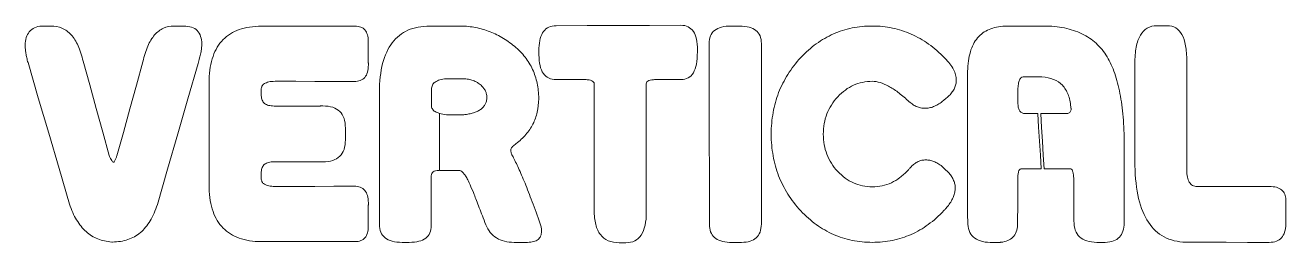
# Model space of a CAD drawing. Header units: millimetres. Extents: x 8 to 95, y 4 to 126.
# Drawn here: x 32 to 43.04, y 21.39 to 23.29 of the extents above; entities that cross this region are included whole.
import ezdxf

# ---------------------------------------------------------------- set-up
doc = ezdxf.new("R2010")
doc.units = ezdxf.units.MM
doc.header["$MEASUREMENT"] = 0
doc.layers.add('text outlines', color=7, linetype='Continuous', lineweight=0)

# ---------------------------------------------------------------- blocks, each defined once
blk = doc.blocks.new('Block_5')
at = {"layer": 'text outlines', "color": 7, "lineweight": 9}
for points, knots in [([(36.983, 21.671), (36.983, 21.671), (36.983, 21.947), (36.983, 21.947), (36.983, 21.947), (36.983, 22.222), (36.983, 22.222), (36.983, 22.222), (36.983, 22.498), (36.983, 22.498), (36.983, 22.498), (36.983, 22.774), (36.983, 22.774), (36.983, 22.78), (36.982, 22.785), (36.978, 22.79), (36.975, 22.795), (36.97, 22.799), (36.964, 22.802), (36.957, 22.805), (36.949, 22.808), (36.939, 22.809), (36.93, 22.811), (36.918, 22.812), (36.905, 22.812), (36.905, 22.812), (36.842, 22.812), (36.842, 22.812), (36.842, 22.812), (36.778, 22.812), (36.778, 22.812), (36.778, 22.812), (36.715, 22.812), (36.715, 22.812), (36.715, 22.812), (36.651, 22.812), (36.651, 22.812), (36.626, 22.812), (36.604, 22.817), (36.585, 22.826), (36.566, 22.835), (36.551, 22.848), (36.538, 22.867), (36.525, 22.885), (36.516, 22.907), (36.51, 22.934), (36.503, 22.961), (36.5, 22.993), (36.5, 23.029), (36.5, 23.029), (36.5, 23.043), (36.5, 23.043), (36.5, 23.043), (36.5, 23.057), (36.5, 23.057), (36.5, 23.057), (36.5, 23.071), (36.5, 23.071), (36.5, 23.071), (36.5, 23.086), (36.5, 23.086), (36.501, 23.118), (36.505, 23.147), (36.512, 23.172), (36.519, 23.196), (36.528, 23.217), (36.541, 23.233), (36.553, 23.25), (36.568, 23.262), (36.587, 23.27), (36.605, 23.279), (36.626, 23.283), (36.65, 23.283), (36.65, 23.283), (36.923, 23.284), (36.923, 23.284), (36.923, 23.284), (37.196, 23.285), (37.196, 23.285), (37.196, 23.285), (37.469, 23.286), (37.469, 23.286), (37.469, 23.286), (37.742, 23.287), (37.742, 23.287), (37.766, 23.287), (37.787, 23.282), (37.806, 23.273), (37.824, 23.264), (37.839, 23.251), (37.852, 23.233), (37.864, 23.214), (37.873, 23.192), (37.879, 23.165), (37.885, 23.138), (37.888, 23.106), (37.888, 23.07), (37.888, 23.07), (37.888, 23.066), (37.888, 23.066), (37.888, 23.066), (37.888, 23.062), (37.888, 23.062), (37.888, 23.062), (37.888, 23.058), (37.888, 23.058), (37.888, 23.058), (37.887, 23.054), (37.887, 23.054), (37.887, 23.014), (37.884, 22.978), (37.878, 22.948), (37.872, 22.918), (37.863, 22.892), (37.852, 22.872), (37.84, 22.852), (37.825, 22.837), (37.807, 22.827), (37.789, 22.817), (37.768, 22.812), (37.744, 22.812), (37.744, 22.812), (37.689, 22.812), (37.689, 22.812), (37.689, 22.812), (37.634, 22.812), (37.634, 22.812), (37.634, 22.812), (37.578, 22.812), (37.578, 22.812), (37.578, 22.812), (37.523, 22.812), (37.523, 22.812), (37.509, 22.812), (37.497, 22.811), (37.487, 22.809), (37.476, 22.808), (37.468, 22.806), (37.461, 22.803), (37.454, 22.8), (37.449, 22.796), (37.445, 22.792), (37.442, 22.787), (37.44, 22.782), (37.44, 22.776), (37.44, 22.776), (37.44, 22.496), (37.44, 22.496), (37.44, 22.496), (37.44, 22.217), (37.44, 22.217), (37.44, 22.217), (37.44, 21.937), (37.44, 21.937), (37.44, 21.937), (37.44, 21.657), (37.44, 21.657), (37.44, 21.612), (37.436, 21.573), (37.429, 21.539), (37.421, 21.505), (37.41, 21.477), (37.395, 21.454), (37.38, 21.432), (37.362, 21.415), (37.339, 21.403), (37.317, 21.392), (37.29, 21.387), (37.26, 21.387), (37.26, 21.387), (37.246, 21.387), (37.246, 21.387), (37.246, 21.387), (37.231, 21.387), (37.231, 21.387), (37.231, 21.387), (37.217, 21.387), (37.217, 21.387), (37.217, 21.387), (37.203, 21.387), (37.203, 21.387), (37.166, 21.387), (37.134, 21.392), (37.107, 21.404), (37.079, 21.416), (37.056, 21.434), (37.038, 21.458), (37.02, 21.481), (37.006, 21.511), (36.997, 21.547), (36.988, 21.582), (36.983, 21.624), (36.983, 21.671)], [0, 0, 0, 0, 1, 1, 1, 2, 2, 2, 3, 3, 3, 4, 4, 4, 5, 5, 5, 6, 6, 6, 7, 7, 7, 8, 8, 8, 9, 9, 9, 10, 10, 10, 11, 11, 11, 12, 12, 12, 13, 13, 13, 14, 14, 14, 15, 15, 15, 16, 16, 16, 17, 17, 17, 18, 18, 18, 19, 19, 19, 20, 20, 20, 21, 21, 21, 22, 22, 22, 23, 23, 23, 24, 24, 24, 25, 25, 25, 26, 26, 26, 27, 27, 27, 28, 28, 28, 29, 29, 29, 30, 30, 30, 31, 31, 31, 32, 32, 32, 33, 33, 33, 34, 34, 34, 35, 35, 35, 36, 36, 36, 37, 37, 37, 38, 38, 38, 39, 39, 39, 40, 40, 40, 41, 41, 41, 42, 42, 42, 43, 43, 43, 44, 44, 44, 45, 45, 45, 46, 46, 46, 47, 47, 47, 48, 48, 48, 49, 49, 49, 50, 50, 50, 51, 51, 51, 52, 52, 52, 53, 53, 53, 54, 54, 54, 55, 55, 55, 56, 56, 56, 57, 57, 57, 58, 58, 58, 59, 59, 59, 60, 60, 60, 61, 61, 61, 62, 62, 62, 63, 63, 63, 64, 64, 64, 64]), ([(42.892, 21.39), (42.892, 21.39), (42.703, 21.39), (42.703, 21.39), (42.703, 21.39), (42.514, 21.391), (42.514, 21.391), (42.514, 21.391), (42.325, 21.391), (42.325, 21.391), (42.325, 21.391), (42.136, 21.392), (42.136, 21.392), (42.066, 21.398), (42.005, 21.417), (41.952, 21.449), (41.9, 21.482), (41.856, 21.528), (41.821, 21.587), (41.786, 21.647), (41.76, 21.719), (41.742, 21.805), (41.725, 21.891), (41.716, 21.991), (41.716, 22.104), (41.716, 22.104), (41.716, 22.315), (41.716, 22.315), (41.716, 22.315), (41.716, 22.526), (41.716, 22.526), (41.716, 22.526), (41.716, 22.738), (41.716, 22.738), (41.716, 22.738), (41.716, 22.949), (41.716, 22.949), (41.716, 23.005), (41.72, 23.053), (41.728, 23.095), (41.736, 23.137), (41.748, 23.171), (41.765, 23.199), (41.781, 23.227), (41.801, 23.248), (41.825, 23.262), (41.849, 23.276), (41.878, 23.283), (41.91, 23.283), (41.91, 23.283), (41.932, 23.283), (41.932, 23.283), (41.932, 23.283), (41.955, 23.283), (41.955, 23.283), (41.955, 23.283), (41.977, 23.283), (41.977, 23.283), (41.977, 23.283), (41.999, 23.283), (41.999, 23.283), (42.028, 23.283), (42.053, 23.276), (42.074, 23.263), (42.096, 23.25), (42.114, 23.231), (42.128, 23.205), (42.142, 23.179), (42.153, 23.147), (42.16, 23.108), (42.167, 23.07), (42.171, 23.024), (42.171, 22.973), (42.171, 22.973), (42.171, 22.735), (42.171, 22.735), (42.171, 22.735), (42.171, 22.497), (42.171, 22.497), (42.171, 22.497), (42.171, 22.259), (42.171, 22.259), (42.171, 22.259), (42.171, 22.021), (42.171, 22.021), (42.171, 21.998), (42.173, 21.977), (42.177, 21.96), (42.18, 21.942), (42.186, 21.927), (42.193, 21.915), (42.201, 21.903), (42.21, 21.894), (42.221, 21.888), (42.233, 21.881), (42.246, 21.878), (42.261, 21.877), (42.261, 21.877), (42.419, 21.878), (42.419, 21.878), (42.419, 21.878), (42.577, 21.878), (42.577, 21.878), (42.577, 21.878), (42.735, 21.878), (42.735, 21.878), (42.735, 21.878), (42.892, 21.878), (42.892, 21.878), (42.916, 21.878), (42.937, 21.876), (42.955, 21.871), (42.974, 21.866), (42.989, 21.858), (43.001, 21.849), (43.013, 21.839), (43.022, 21.827), (43.028, 21.812), (43.034, 21.797), (43.037, 21.78), (43.037, 21.761), (43.037, 21.761), (43.037, 21.708), (43.037, 21.708), (43.037, 21.708), (43.037, 21.655), (43.037, 21.655), (43.037, 21.655), (43.037, 21.602), (43.037, 21.602), (43.037, 21.602), (43.037, 21.549), (43.037, 21.549), (43.037, 21.523), (43.033, 21.5), (43.027, 21.48), (43.021, 21.46), (43.012, 21.443), (43, 21.43), (42.988, 21.417), (42.973, 21.407), (42.955, 21.4), (42.937, 21.393), (42.916, 21.39), (42.892, 21.39)], [0, 0, 0, 0, 1, 1, 1, 2, 2, 2, 3, 3, 3, 4, 4, 4, 5, 5, 5, 6, 6, 6, 7, 7, 7, 8, 8, 8, 9, 9, 9, 10, 10, 10, 11, 11, 11, 12, 12, 12, 13, 13, 13, 14, 14, 14, 15, 15, 15, 16, 16, 16, 17, 17, 17, 18, 18, 18, 19, 19, 19, 20, 20, 20, 21, 21, 21, 22, 22, 22, 23, 23, 23, 24, 24, 24, 25, 25, 25, 26, 26, 26, 27, 27, 27, 28, 28, 28, 29, 29, 29, 30, 30, 30, 31, 31, 31, 32, 32, 32, 33, 33, 33, 34, 34, 34, 35, 35, 35, 36, 36, 36, 37, 37, 37, 38, 38, 38, 39, 39, 39, 40, 40, 40, 41, 41, 41, 42, 42, 42, 43, 43, 43, 44, 44, 44, 45, 45, 45, 46, 46, 46, 47, 47, 47, 48, 48, 48, 48]), ([(33.516, 22.952), (33.516, 22.952), (33.427, 22.645), (33.427, 22.645), (33.427, 22.645), (33.338, 22.337), (33.338, 22.337), (33.338, 22.337), (33.249, 22.03), (33.249, 22.03), (33.249, 22.03), (33.16, 21.722), (33.16, 21.722), (33.143, 21.667), (33.122, 21.619), (33.097, 21.578), (33.072, 21.537), (33.043, 21.503), (33.011, 21.475), (32.978, 21.448), (32.941, 21.427), (32.901, 21.414), (32.861, 21.4), (32.816, 21.393), (32.768, 21.393), (32.768, 21.393), (32.766, 21.393), (32.766, 21.393), (32.766, 21.393), (32.764, 21.393), (32.764, 21.393), (32.764, 21.393), (32.762, 21.393), (32.762, 21.393), (32.762, 21.393), (32.76, 21.393), (32.76, 21.393), (32.717, 21.396), (32.676, 21.405), (32.639, 21.42), (32.601, 21.435), (32.567, 21.456), (32.536, 21.484), (32.506, 21.512), (32.478, 21.546), (32.453, 21.586), (32.429, 21.626), (32.408, 21.672), (32.39, 21.725), (32.39, 21.725), (32.299, 22.034), (32.299, 22.034), (32.299, 22.034), (32.209, 22.343), (32.209, 22.343), (32.209, 22.343), (32.118, 22.652), (32.118, 22.652), (32.118, 22.652), (32.028, 22.961), (32.028, 22.961), (32.023, 22.975), (32.02, 22.989), (32.017, 23.003), (32.014, 23.016), (32.011, 23.029), (32.009, 23.042), (32.007, 23.054), (32.006, 23.066), (32.005, 23.077), (32.004, 23.089), (32.003, 23.1), (32.003, 23.11), (32.003, 23.136), (32.006, 23.159), (32.012, 23.179), (32.018, 23.199), (32.027, 23.216), (32.039, 23.23), (32.052, 23.245), (32.067, 23.256), (32.085, 23.264), (32.103, 23.273), (32.124, 23.278), (32.148, 23.28), (32.148, 23.28), (32.168, 23.28), (32.168, 23.28), (32.168, 23.28), (32.187, 23.28), (32.187, 23.28), (32.187, 23.28), (32.207, 23.28), (32.207, 23.28), (32.207, 23.28), (32.226, 23.28), (32.226, 23.28), (32.263, 23.28), (32.295, 23.274), (32.325, 23.261), (32.355, 23.248), (32.382, 23.229), (32.406, 23.203), (32.429, 23.177), (32.45, 23.145), (32.467, 23.107), (32.485, 23.068), (32.499, 23.023), (32.51, 22.972), (32.51, 22.972), (32.568, 22.766), (32.568, 22.766), (32.568, 22.766), (32.625, 22.56), (32.625, 22.56), (32.625, 22.56), (32.682, 22.354), (32.682, 22.354), (32.682, 22.354), (32.739, 22.148), (32.739, 22.148), (32.743, 22.139), (32.747, 22.13), (32.751, 22.123), (32.754, 22.116), (32.757, 22.11), (32.76, 22.105), (32.763, 22.1), (32.766, 22.096), (32.768, 22.094), (32.771, 22.091), (32.773, 22.09), (32.775, 22.09), (32.777, 22.09), (32.779, 22.091), (32.781, 22.094), (32.783, 22.096), (32.785, 22.099), (32.788, 22.104), (32.791, 22.109), (32.793, 22.115), (32.796, 22.122), (32.799, 22.129), (32.803, 22.137), (32.806, 22.146), (32.806, 22.146), (32.863, 22.351), (32.863, 22.351), (32.863, 22.351), (32.919, 22.557), (32.919, 22.557), (32.919, 22.557), (32.976, 22.762), (32.976, 22.762), (32.976, 22.762), (33.033, 22.967), (33.033, 22.967), (33.045, 23.019), (33.059, 23.065), (33.076, 23.104), (33.093, 23.143), (33.113, 23.176), (33.136, 23.202), (33.159, 23.228), (33.185, 23.248), (33.213, 23.261), (33.242, 23.274), (33.273, 23.28), (33.307, 23.28), (33.307, 23.28), (33.328, 23.28), (33.328, 23.28), (33.328, 23.28), (33.348, 23.28), (33.348, 23.28), (33.348, 23.28), (33.369, 23.28), (33.369, 23.28), (33.369, 23.28), (33.389, 23.28), (33.389, 23.28), (33.416, 23.28), (33.439, 23.276), (33.459, 23.27), (33.479, 23.263), (33.496, 23.253), (33.509, 23.24), (33.522, 23.226), (33.532, 23.21), (33.539, 23.19), (33.545, 23.171), (33.549, 23.148), (33.549, 23.122), (33.549, 23.11), (33.548, 23.098), (33.547, 23.085), (33.545, 23.073), (33.543, 23.059), (33.54, 23.045), (33.538, 23.031), (33.534, 23.016), (33.53, 23.001), (33.526, 22.985), (33.521, 22.969), (33.516, 22.952)], [0, 0, 0, 0, 1, 1, 1, 2, 2, 2, 3, 3, 3, 4, 4, 4, 5, 5, 5, 6, 6, 6, 7, 7, 7, 8, 8, 8, 9, 9, 9, 10, 10, 10, 11, 11, 11, 12, 12, 12, 13, 13, 13, 14, 14, 14, 15, 15, 15, 16, 16, 16, 17, 17, 17, 18, 18, 18, 19, 19, 19, 20, 20, 20, 21, 21, 21, 22, 22, 22, 23, 23, 23, 24, 24, 24, 25, 25, 25, 26, 26, 26, 27, 27, 27, 28, 28, 28, 29, 29, 29, 30, 30, 30, 31, 31, 31, 32, 32, 32, 33, 33, 33, 34, 34, 34, 35, 35, 35, 36, 36, 36, 37, 37, 37, 38, 38, 38, 39, 39, 39, 40, 40, 40, 41, 41, 41, 42, 42, 42, 43, 43, 43, 44, 44, 44, 45, 45, 45, 46, 46, 46, 47, 47, 47, 48, 48, 48, 49, 49, 49, 50, 50, 50, 51, 51, 51, 52, 52, 52, 53, 53, 53, 54, 54, 54, 55, 55, 55, 56, 56, 56, 57, 57, 57, 58, 58, 58, 59, 59, 59, 60, 60, 60, 61, 61, 61, 62, 62, 62, 63, 63, 63, 64, 64, 64, 65, 65, 65, 66, 66, 66, 67, 67, 67, 68, 68, 68, 68]), ([(33.614, 22.754), (33.614, 22.756), (33.614, 22.758), (33.614, 22.76), (33.614, 22.763), (33.614, 22.765), (33.614, 22.767), (33.613, 22.77), (33.613, 22.772), (33.613, 22.774), (33.613, 22.776), (33.613, 22.779), (33.613, 22.781), (33.613, 22.861), (33.622, 22.931), (33.64, 22.992), (33.658, 23.053), (33.685, 23.104), (33.721, 23.146), (33.757, 23.187), (33.802, 23.219), (33.856, 23.241), (33.909, 23.263), (33.972, 23.275), (34.044, 23.278), (34.044, 23.278), (34.251, 23.278), (34.251, 23.278), (34.251, 23.278), (34.458, 23.278), (34.458, 23.278), (34.458, 23.278), (34.664, 23.278), (34.664, 23.278), (34.664, 23.278), (34.871, 23.278), (34.871, 23.278), (34.873, 23.278), (34.874, 23.279), (34.876, 23.279), (34.877, 23.279), (34.879, 23.279), (34.88, 23.279), (34.882, 23.279), (34.883, 23.279), (34.885, 23.279), (34.886, 23.279), (34.888, 23.279), (34.889, 23.279), (34.909, 23.279), (34.926, 23.276), (34.94, 23.271), (34.955, 23.265), (34.967, 23.257), (34.977, 23.246), (34.987, 23.234), (34.994, 23.22), (34.999, 23.204), (35.004, 23.187), (35.006, 23.167), (35.006, 23.145), (35.006, 23.145), (35.006, 23.099), (35.006, 23.099), (35.006, 23.099), (35.006, 23.053), (35.006, 23.053), (35.006, 23.053), (35.006, 23.008), (35.006, 23.008), (35.006, 23.008), (35.006, 22.962), (35.006, 22.962), (35.006, 22.96), (35.006, 22.958), (35.007, 22.956), (35.007, 22.954), (35.007, 22.953), (35.007, 22.951), (35.007, 22.949), (35.007, 22.947), (35.007, 22.945), (35.007, 22.943), (35.007, 22.942), (35.007, 22.94), (35.007, 22.916), (35.005, 22.895), (34.999, 22.876), (34.994, 22.858), (34.986, 22.843), (34.976, 22.831), (34.965, 22.819), (34.952, 22.81), (34.936, 22.804), (34.92, 22.798), (34.902, 22.795), (34.881, 22.795), (34.881, 22.795), (34.878, 22.795), (34.878, 22.795), (34.878, 22.795), (34.876, 22.795), (34.876, 22.795), (34.876, 22.795), (34.873, 22.795), (34.873, 22.795), (34.873, 22.795), (34.871, 22.795), (34.871, 22.795), (34.871, 22.795), (34.705, 22.796), (34.705, 22.796), (34.705, 22.796), (34.539, 22.796), (34.539, 22.796), (34.539, 22.796), (34.372, 22.797), (34.372, 22.797), (34.372, 22.797), (34.206, 22.798), (34.206, 22.798), (34.184, 22.798), (34.164, 22.796), (34.148, 22.794), (34.131, 22.791), (34.117, 22.787), (34.105, 22.781), (34.094, 22.776), (34.085, 22.769), (34.079, 22.761), (34.074, 22.753), (34.071, 22.744), (34.07, 22.734), (34.07, 22.734), (34.07, 22.718), (34.07, 22.718), (34.07, 22.718), (34.07, 22.702), (34.07, 22.702), (34.07, 22.702), (34.07, 22.687), (34.07, 22.687), (34.07, 22.687), (34.07, 22.671), (34.07, 22.671), (34.071, 22.656), (34.073, 22.643), (34.078, 22.632), (34.083, 22.62), (34.09, 22.611), (34.099, 22.603), (34.108, 22.596), (34.12, 22.59), (34.133, 22.587), (34.147, 22.583), (34.163, 22.581), (34.181, 22.581), (34.181, 22.581), (34.28, 22.581), (34.28, 22.581), (34.28, 22.581), (34.378, 22.581), (34.378, 22.581), (34.378, 22.581), (34.477, 22.581), (34.477, 22.581), (34.477, 22.581), (34.575, 22.581), (34.575, 22.581), (34.578, 22.581), (34.581, 22.581), (34.584, 22.581), (34.586, 22.582), (34.589, 22.582), (34.592, 22.582), (34.595, 22.582), (34.597, 22.582), (34.6, 22.582), (34.603, 22.582), (34.605, 22.582), (34.608, 22.582), (34.641, 22.582), (34.67, 22.578), (34.695, 22.57), (34.72, 22.562), (34.74, 22.55), (34.757, 22.534), (34.773, 22.518), (34.786, 22.497), (34.794, 22.473), (34.802, 22.449), (34.806, 22.421), (34.806, 22.389), (34.806, 22.389), (34.806, 22.363), (34.806, 22.363), (34.806, 22.363), (34.806, 22.338), (34.806, 22.338), (34.806, 22.338), (34.806, 22.312), (34.806, 22.312), (34.806, 22.312), (34.806, 22.287), (34.806, 22.287), (34.806, 22.255), (34.802, 22.227), (34.794, 22.202), (34.786, 22.178), (34.773, 22.158), (34.757, 22.142), (34.74, 22.126), (34.72, 22.114), (34.695, 22.106), (34.67, 22.097), (34.641, 22.093), (34.608, 22.093), (34.605, 22.093), (34.603, 22.093), (34.6, 22.094), (34.597, 22.094), (34.595, 22.094), (34.592, 22.094), (34.589, 22.094), (34.586, 22.094), (34.584, 22.094), (34.581, 22.094), (34.578, 22.094), (34.575, 22.094), (34.575, 22.094), (34.477, 22.094), (34.477, 22.094), (34.477, 22.094), (34.378, 22.094), (34.378, 22.094), (34.378, 22.094), (34.28, 22.094), (34.28, 22.094), (34.28, 22.094), (34.181, 22.094), (34.181, 22.094), (34.163, 22.094), (34.147, 22.093), (34.133, 22.089), (34.12, 22.085), (34.108, 22.079), (34.099, 22.072), (34.09, 22.065), (34.083, 22.055), (34.078, 22.044), (34.073, 22.033), (34.071, 22.02), (34.07, 22.005), (34.07, 22.005), (34.07, 21.989), (34.07, 21.989), (34.07, 21.989), (34.07, 21.973), (34.07, 21.973), (34.07, 21.973), (34.07, 21.958), (34.07, 21.958), (34.07, 21.958), (34.07, 21.942), (34.07, 21.942), (34.071, 21.931), (34.074, 21.922), (34.079, 21.914), (34.085, 21.906), (34.094, 21.9), (34.105, 21.894), (34.117, 21.889), (34.131, 21.885), (34.148, 21.882), (34.164, 21.879), (34.184, 21.878), (34.206, 21.877), (34.206, 21.877), (34.372, 21.878), (34.372, 21.878), (34.372, 21.878), (34.539, 21.879), (34.539, 21.879), (34.539, 21.879), (34.705, 21.88), (34.705, 21.88), (34.705, 21.88), (34.871, 21.881), (34.871, 21.881), (34.871, 21.881), (34.873, 21.881), (34.873, 21.881), (34.873, 21.881), (34.876, 21.881), (34.876, 21.881), (34.876, 21.881), (34.878, 21.881), (34.878, 21.881), (34.878, 21.881), (34.881, 21.881), (34.881, 21.881), (34.902, 21.881), (34.92, 21.878), (34.936, 21.871), (34.952, 21.865), (34.965, 21.856), (34.976, 21.844), (34.986, 21.832), (34.994, 21.817), (34.999, 21.799), (35.005, 21.781), (35.007, 21.76), (35.007, 21.736), (35.007, 21.734), (35.007, 21.732), (35.007, 21.73), (35.007, 21.729), (35.007, 21.727), (35.007, 21.725), (35.007, 21.723), (35.007, 21.721), (35.007, 21.719), (35.006, 21.717), (35.006, 21.715), (35.006, 21.713), (35.006, 21.713), (35.006, 21.668), (35.006, 21.668), (35.006, 21.668), (35.006, 21.622), (35.006, 21.622), (35.006, 21.622), (35.006, 21.576), (35.006, 21.576), (35.006, 21.576), (35.006, 21.531), (35.006, 21.531), (35.006, 21.508), (35.004, 21.489), (34.999, 21.472), (34.994, 21.455), (34.987, 21.441), (34.977, 21.43), (34.967, 21.419), (34.955, 21.41), (34.94, 21.405), (34.926, 21.399), (34.909, 21.396), (34.889, 21.396), (34.888, 21.396), (34.886, 21.396), (34.885, 21.396), (34.883, 21.396), (34.882, 21.396), (34.88, 21.396), (34.879, 21.396), (34.877, 21.397), (34.876, 21.397), (34.874, 21.397), (34.873, 21.397), (34.871, 21.397), (34.871, 21.397), (34.664, 21.397), (34.664, 21.397), (34.664, 21.397), (34.458, 21.397), (34.458, 21.397), (34.458, 21.397), (34.251, 21.397), (34.251, 21.397), (34.251, 21.397), (34.044, 21.397), (34.044, 21.397), (33.972, 21.4), (33.909, 21.413), (33.856, 21.435), (33.802, 21.457), (33.757, 21.489), (33.721, 21.53), (33.685, 21.571), (33.658, 21.622), (33.64, 21.683), (33.622, 21.744), (33.613, 21.814), (33.613, 21.894), (33.613, 21.897), (33.613, 21.899), (33.613, 21.901), (33.613, 21.904), (33.613, 21.906), (33.614, 21.908), (33.614, 21.91), (33.614, 21.913), (33.614, 21.915), (33.614, 21.917), (33.614, 21.92), (33.614, 21.922), (33.614, 21.922), (33.614, 22.13), (33.614, 22.13), (33.614, 22.13), (33.614, 22.338), (33.614, 22.338), (33.614, 22.338), (33.614, 22.546), (33.614, 22.546), (33.614, 22.546), (33.614, 22.754), (33.614, 22.754)], [0, 0, 0, 0, 1, 1, 1, 2, 2, 2, 3, 3, 3, 4, 4, 4, 5, 5, 5, 6, 6, 6, 7, 7, 7, 8, 8, 8, 9, 9, 9, 10, 10, 10, 11, 11, 11, 12, 12, 12, 13, 13, 13, 14, 14, 14, 15, 15, 15, 16, 16, 16, 17, 17, 17, 18, 18, 18, 19, 19, 19, 20, 20, 20, 21, 21, 21, 22, 22, 22, 23, 23, 23, 24, 24, 24, 25, 25, 25, 26, 26, 26, 27, 27, 27, 28, 28, 28, 29, 29, 29, 30, 30, 30, 31, 31, 31, 32, 32, 32, 33, 33, 33, 34, 34, 34, 35, 35, 35, 36, 36, 36, 37, 37, 37, 38, 38, 38, 39, 39, 39, 40, 40, 40, 41, 41, 41, 42, 42, 42, 43, 43, 43, 44, 44, 44, 45, 45, 45, 46, 46, 46, 47, 47, 47, 48, 48, 48, 49, 49, 49, 50, 50, 50, 51, 51, 51, 52, 52, 52, 53, 53, 53, 54, 54, 54, 55, 55, 55, 56, 56, 56, 57, 57, 57, 58, 58, 58, 59, 59, 59, 60, 60, 60, 61, 61, 61, 62, 62, 62, 63, 63, 63, 64, 64, 64, 65, 65, 65, 66, 66, 66, 67, 67, 67, 68, 68, 68, 69, 69, 69, 70, 70, 70, 71, 71, 71, 72, 72, 72, 73, 73, 73, 74, 74, 74, 75, 75, 75, 76, 76, 76, 77, 77, 77, 78, 78, 78, 79, 79, 79, 80, 80, 80, 81, 81, 81, 82, 82, 82, 83, 83, 83, 84, 84, 84, 85, 85, 85, 86, 86, 86, 87, 87, 87, 88, 88, 88, 89, 89, 89, 90, 90, 90, 91, 91, 91, 92, 92, 92, 93, 93, 93, 94, 94, 94, 95, 95, 95, 96, 96, 96, 97, 97, 97, 98, 98, 98, 99, 99, 99, 100, 100, 100, 101, 101, 101, 102, 102, 102, 103, 103, 103, 104, 104, 104, 105, 105, 105, 106, 106, 106, 107, 107, 107, 108, 108, 108, 109, 109, 109, 110, 110, 110, 111, 111, 111, 112, 112, 112, 113, 113, 113, 114, 114, 114, 115, 115, 115, 116, 116, 116, 117, 117, 117, 118, 118, 118, 119, 119, 119, 120, 120, 120, 121, 121, 121, 122, 122, 122, 123, 123, 123, 124, 124, 124, 125, 125, 125, 126, 126, 126, 127, 127, 127, 128, 128, 128, 129, 129, 129, 130, 130, 130, 131, 131, 131, 132, 132, 132, 133, 133, 133, 134, 134, 134, 135, 135, 135, 136, 136, 136, 136]), ([(36.522, 21.503), (36.521, 21.508), (36.521, 21.513), (36.52, 21.519), (36.519, 21.524), (36.518, 21.529), (36.516, 21.535), (36.515, 21.541), (36.513, 21.547), (36.511, 21.553), (36.486, 21.622), (36.463, 21.686), (36.441, 21.745), (36.419, 21.804), (36.397, 21.858), (36.378, 21.907), (36.358, 21.956), (36.339, 21.999), (36.321, 22.038), (36.304, 22.076), (36.288, 22.11), (36.273, 22.138), (36.269, 22.144), (36.266, 22.149), (36.264, 22.155), (36.262, 22.16), (36.26, 22.165), (36.258, 22.17), (36.256, 22.175), (36.255, 22.179), (36.254, 22.183), (36.254, 22.187), (36.253, 22.191), (36.253, 22.195), (36.253, 22.196), (36.253, 22.197), (36.253, 22.198), (36.253, 22.199), (36.254, 22.2), (36.254, 22.201), (36.254, 22.202), (36.254, 22.202), (36.254, 22.203), (36.255, 22.204), (36.255, 22.205), (36.255, 22.205), (36.257, 22.209), (36.259, 22.213), (36.261, 22.216), (36.264, 22.22), (36.267, 22.224), (36.27, 22.228), (36.274, 22.232), (36.278, 22.235), (36.283, 22.24), (36.288, 22.244), (36.293, 22.248), (36.299, 22.252), (36.332, 22.277), (36.361, 22.303), (36.386, 22.332), (36.41, 22.361), (36.431, 22.391), (36.448, 22.424), (36.464, 22.457), (36.477, 22.491), (36.485, 22.528), (36.493, 22.564), (36.498, 22.603), (36.498, 22.644), (36.498, 22.644), (36.498, 22.645), (36.498, 22.645), (36.498, 22.645), (36.498, 22.646), (36.498, 22.646), (36.498, 22.646), (36.498, 22.647), (36.498, 22.647), (36.498, 22.647), (36.498, 22.648), (36.498, 22.648), (36.498, 22.694), (36.493, 22.738), (36.484, 22.78), (36.475, 22.822), (36.462, 22.862), (36.445, 22.9), (36.427, 22.938), (36.405, 22.974), (36.378, 23.008), (36.352, 23.042), (36.321, 23.073), (36.285, 23.103), (36.25, 23.132), (36.213, 23.158), (36.176, 23.181), (36.138, 23.203), (36.098, 23.221), (36.057, 23.236), (36.017, 23.251), (35.975, 23.262), (35.931, 23.269), (35.888, 23.277), (35.843, 23.28), (35.797, 23.28), (35.797, 23.28), (35.736, 23.28), (35.736, 23.28), (35.736, 23.28), (35.674, 23.28), (35.674, 23.28), (35.674, 23.28), (35.612, 23.28), (35.612, 23.28), (35.612, 23.28), (35.55, 23.279), (35.55, 23.279), (35.55, 23.279), (35.549, 23.279), (35.549, 23.279), (35.549, 23.279), (35.548, 23.279), (35.548, 23.279), (35.548, 23.279), (35.546, 23.279), (35.546, 23.279), (35.546, 23.279), (35.545, 23.279), (35.545, 23.279), (35.472, 23.279), (35.408, 23.267), (35.353, 23.243), (35.299, 23.219), (35.253, 23.183), (35.216, 23.134), (35.179, 23.086), (35.151, 23.026), (35.132, 22.953), (35.113, 22.881), (35.104, 22.796), (35.103, 22.699), (35.103, 22.699), (35.103, 22.411), (35.103, 22.411), (35.103, 22.411), (35.103, 22.123), (35.103, 22.123), (35.103, 22.123), (35.103, 21.835), (35.103, 21.835), (35.103, 21.835), (35.103, 21.547), (35.103, 21.547), (35.103, 21.521), (35.107, 21.499), (35.116, 21.479), (35.124, 21.46), (35.137, 21.443), (35.154, 21.43), (35.17, 21.417), (35.191, 21.407), (35.216, 21.4), (35.241, 21.394), (35.27, 21.39), (35.304, 21.39), (35.304, 21.39), (35.319, 21.39), (35.319, 21.39), (35.319, 21.39), (35.334, 21.39), (35.334, 21.39), (35.334, 21.39), (35.349, 21.39), (35.349, 21.39), (35.349, 21.39), (35.365, 21.39), (35.365, 21.39), (35.397, 21.39), (35.425, 21.393), (35.449, 21.399), (35.473, 21.405), (35.493, 21.414), (35.509, 21.427), (35.526, 21.439), (35.538, 21.455), (35.546, 21.473), (35.554, 21.492), (35.558, 21.513), (35.558, 21.538), (35.558, 21.538), (35.558, 21.646), (35.558, 21.646), (35.558, 21.646), (35.558, 21.755), (35.558, 21.755), (35.558, 21.755), (35.558, 21.863), (35.558, 21.863), (35.558, 21.863), (35.558, 21.971), (35.558, 21.971), (35.558, 21.979), (35.559, 21.986), (35.562, 21.992), (35.565, 21.998), (35.569, 22.003), (35.575, 22.007), (35.58, 22.011), (35.587, 22.014), (35.595, 22.016), (35.603, 22.018), (35.613, 22.019), (35.623, 22.019), (35.623, 22.019), (35.629, 22.02), (35.629, 22.02), (35.629, 22.186), (35.629, 22.351), (35.629, 22.517), (35.613, 22.522), (35.602, 22.526), (35.592, 22.532), (35.581, 22.539), (35.572, 22.547), (35.567, 22.556), (35.561, 22.565), (35.559, 22.574), (35.559, 22.585), (35.559, 22.585), (35.559, 22.621), (35.559, 22.621), (35.559, 22.621), (35.559, 22.656), (35.559, 22.656), (35.559, 22.656), (35.559, 22.691), (35.559, 22.691), (35.559, 22.691), (35.559, 22.726), (35.559, 22.726), (35.559, 22.74), (35.562, 22.752), (35.568, 22.763), (35.573, 22.774), (35.581, 22.784), (35.592, 22.791), (35.603, 22.799), (35.617, 22.806), (35.633, 22.81), (35.649, 22.815), (35.668, 22.819), (35.689, 22.82), (35.689, 22.82), (35.726, 22.82), (35.726, 22.82), (35.726, 22.82), (35.763, 22.82), (35.763, 22.82), (35.763, 22.82), (35.799, 22.82), (35.799, 22.82), (35.799, 22.82), (35.836, 22.82), (35.836, 22.82), (35.852, 22.82), (35.867, 22.818), (35.882, 22.815), (35.897, 22.812), (35.91, 22.808), (35.924, 22.804), (35.937, 22.799), (35.949, 22.793), (35.961, 22.786), (35.972, 22.779), (35.983, 22.771), (35.993, 22.762), (36.002, 22.754), (36.009, 22.746), (36.016, 22.738), (36.022, 22.73), (36.027, 22.721), (36.032, 22.712), (36.036, 22.704), (36.039, 22.694), (36.041, 22.685), (36.043, 22.676), (36.044, 22.666), (36.044, 22.656), (36.044, 22.647), (36.044, 22.638), (36.042, 22.629), (36.04, 22.62), (36.037, 22.612), (36.033, 22.604), (36.03, 22.596), (36.025, 22.588), (36.019, 22.58), (36.014, 22.573), (36.007, 22.566), (36, 22.559), (35.992, 22.552), (35.983, 22.547), (35.974, 22.541), (35.964, 22.536), (35.954, 22.531), (35.943, 22.527), (35.932, 22.523), (35.92, 22.519), (35.907, 22.516), (35.894, 22.513), (35.88, 22.51), (35.866, 22.508), (35.861, 22.507), (35.856, 22.507), (35.851, 22.506), (35.846, 22.506), (35.84, 22.505), (35.835, 22.505), (35.83, 22.504), (35.825, 22.504), (35.819, 22.504), (35.814, 22.504), (35.809, 22.504), (35.803, 22.504), (35.803, 22.504), (35.775, 22.504), (35.775, 22.504), (35.775, 22.504), (35.747, 22.504), (35.747, 22.504), (35.747, 22.504), (35.718, 22.505), (35.718, 22.505), (35.718, 22.505), (35.69, 22.505), (35.69, 22.505), (35.668, 22.507), (35.649, 22.511), (35.633, 22.515), (35.632, 22.516), (35.631, 22.516), (35.631, 22.516), (35.631, 22.351), (35.631, 22.185), (35.631, 22.019), (35.631, 22.019), (35.667, 22.019), (35.667, 22.019), (35.667, 22.019), (35.711, 22.019), (35.711, 22.019), (35.711, 22.019), (35.755, 22.019), (35.755, 22.019), (35.755, 22.019), (35.799, 22.018), (35.799, 22.018), (35.805, 22.018), (35.81, 22.017), (35.816, 22.014), (35.822, 22.011), (35.828, 22.006), (35.834, 22), (35.84, 21.994), (35.846, 21.986), (35.853, 21.977), (35.859, 21.968), (35.866, 21.957), (35.873, 21.945), (35.879, 21.933), (35.887, 21.916), (35.897, 21.893), (35.907, 21.871), (35.919, 21.843), (35.933, 21.809), (35.946, 21.776), (35.961, 21.737), (35.978, 21.692), (35.995, 21.648), (36.014, 21.598), (36.035, 21.543), (36.045, 21.518), (36.059, 21.495), (36.074, 21.476), (36.09, 21.457), (36.108, 21.441), (36.129, 21.428), (36.149, 21.415), (36.173, 21.406), (36.198, 21.399), (36.224, 21.393), (36.252, 21.39), (36.283, 21.39), (36.283, 21.39), (36.312, 21.39), (36.312, 21.39), (36.312, 21.39), (36.341, 21.39), (36.341, 21.39), (36.341, 21.39), (36.37, 21.39), (36.37, 21.39), (36.37, 21.39), (36.399, 21.39), (36.399, 21.39), (36.42, 21.39), (36.438, 21.392), (36.453, 21.396), (36.469, 21.4), (36.481, 21.406), (36.492, 21.414), (36.502, 21.423), (36.51, 21.433), (36.515, 21.445), (36.52, 21.457), (36.523, 21.472), (36.523, 21.488), (36.523, 21.493), (36.522, 21.498), (36.522, 21.503)], [0, 0, 0, 0, 1, 1, 1, 2, 2, 2, 3, 3, 3, 4, 4, 4, 5, 5, 5, 6, 6, 6, 7, 7, 7, 8, 8, 8, 9, 9, 9, 10, 10, 10, 11, 11, 11, 12, 12, 12, 13, 13, 13, 14, 14, 14, 15, 15, 15, 16, 16, 16, 17, 17, 17, 18, 18, 18, 19, 19, 19, 20, 20, 20, 21, 21, 21, 22, 22, 22, 23, 23, 23, 24, 24, 24, 25, 25, 25, 26, 26, 26, 27, 27, 27, 28, 28, 28, 29, 29, 29, 30, 30, 30, 31, 31, 31, 32, 32, 32, 33, 33, 33, 34, 34, 34, 35, 35, 35, 36, 36, 36, 37, 37, 37, 38, 38, 38, 39, 39, 39, 40, 40, 40, 41, 41, 41, 42, 42, 42, 43, 43, 43, 44, 44, 44, 45, 45, 45, 46, 46, 46, 47, 47, 47, 48, 48, 48, 49, 49, 49, 50, 50, 50, 51, 51, 51, 52, 52, 52, 53, 53, 53, 54, 54, 54, 55, 55, 55, 56, 56, 56, 57, 57, 57, 58, 58, 58, 59, 59, 59, 60, 60, 60, 61, 61, 61, 62, 62, 62, 63, 63, 63, 64, 64, 64, 65, 65, 65, 66, 66, 66, 67, 67, 67, 68, 68, 68, 69, 69, 69, 70, 70, 70, 71, 71, 71, 72, 72, 72, 73, 73, 73, 74, 74, 74, 75, 75, 75, 76, 76, 76, 77, 77, 77, 78, 78, 78, 79, 79, 79, 80, 80, 80, 81, 81, 81, 82, 82, 82, 83, 83, 83, 84, 84, 84, 85, 85, 85, 86, 86, 86, 87, 87, 87, 88, 88, 88, 89, 89, 89, 90, 90, 90, 91, 91, 91, 92, 92, 92, 93, 93, 93, 94, 94, 94, 95, 95, 95, 96, 96, 96, 97, 97, 97, 98, 98, 98, 99, 99, 99, 100, 100, 100, 101, 101, 101, 102, 102, 102, 103, 103, 103, 104, 104, 104, 105, 105, 105, 106, 106, 106, 107, 107, 107, 108, 108, 108, 109, 109, 109, 110, 110, 110, 111, 111, 111, 112, 112, 112, 113, 113, 113, 114, 114, 114, 115, 115, 115, 116, 116, 116, 117, 117, 117, 118, 118, 118, 119, 119, 119, 120, 120, 120, 121, 121, 121, 122, 122, 122, 123, 123, 123, 124, 124, 124, 125, 125, 125, 126, 126, 126, 127, 127, 127, 128, 128, 128, 129, 129, 129, 130, 130, 130, 131, 131, 131, 132, 132, 132, 133, 133, 133, 134, 134, 134, 135, 135, 135, 136, 136, 136, 137, 137, 137, 138, 138, 138, 139, 139, 139, 140, 140, 140, 140]), ([(38.447, 21.549), (38.446, 21.523), (38.443, 21.5), (38.435, 21.48), (38.428, 21.46), (38.417, 21.443), (38.402, 21.43), (38.388, 21.416), (38.37, 21.406), (38.348, 21.4), (38.326, 21.393), (38.301, 21.39), (38.272, 21.39), (38.272, 21.39), (38.246, 21.39), (38.246, 21.39), (38.246, 21.39), (38.22, 21.39), (38.22, 21.39), (38.22, 21.39), (38.194, 21.39), (38.194, 21.39), (38.194, 21.39), (38.168, 21.39), (38.168, 21.39), (38.139, 21.391), (38.113, 21.395), (38.091, 21.402), (38.069, 21.409), (38.051, 21.419), (38.036, 21.433), (38.022, 21.446), (38.011, 21.462), (38.003, 21.481), (37.996, 21.501), (37.993, 21.523), (37.993, 21.548), (37.993, 21.548), (37.992, 21.943), (37.992, 21.943), (37.992, 21.943), (37.991, 22.337), (37.991, 22.337), (37.991, 22.337), (37.99, 22.731), (37.99, 22.731), (37.99, 22.731), (37.989, 23.125), (37.989, 23.125), (37.989, 23.151), (37.993, 23.173), (38.001, 23.193), (38.009, 23.212), (38.021, 23.229), (38.037, 23.241), (38.054, 23.254), (38.074, 23.264), (38.098, 23.271), (38.123, 23.277), (38.151, 23.28), (38.184, 23.28), (38.184, 23.28), (38.202, 23.28), (38.202, 23.28), (38.202, 23.28), (38.22, 23.28), (38.22, 23.28), (38.22, 23.28), (38.239, 23.28), (38.239, 23.28), (38.239, 23.28), (38.257, 23.279), (38.257, 23.279), (38.289, 23.279), (38.316, 23.276), (38.34, 23.27), (38.364, 23.264), (38.383, 23.254), (38.399, 23.241), (38.415, 23.229), (38.427, 23.213), (38.435, 23.194), (38.443, 23.175), (38.447, 23.153), (38.447, 23.128), (38.447, 23.128), (38.447, 22.733), (38.447, 22.733), (38.447, 22.733), (38.447, 22.339), (38.447, 22.339), (38.447, 22.339), (38.447, 21.944), (38.447, 21.944), (38.447, 21.944), (38.447, 21.549), (38.447, 21.549)], [0, 0, 0, 0, 1, 1, 1, 2, 2, 2, 3, 3, 3, 4, 4, 4, 5, 5, 5, 6, 6, 6, 7, 7, 7, 8, 8, 8, 9, 9, 9, 10, 10, 10, 11, 11, 11, 12, 12, 12, 13, 13, 13, 14, 14, 14, 15, 15, 15, 16, 16, 16, 17, 17, 17, 18, 18, 18, 19, 19, 19, 20, 20, 20, 21, 21, 21, 22, 22, 22, 23, 23, 23, 24, 24, 24, 25, 25, 25, 26, 26, 26, 27, 27, 27, 28, 28, 28, 29, 29, 29, 30, 30, 30, 31, 31, 31, 32, 32, 32, 32]), ([(40.084, 21.712), (40.079, 21.707), (40.075, 21.701), (40.071, 21.696), (40.067, 21.692), (40.063, 21.687), (40.06, 21.683), (40.057, 21.68), (40.054, 21.676), (40.051, 21.674), (40.049, 21.671), (40.047, 21.669), (40.045, 21.667), (40.002, 21.621), (39.956, 21.58), (39.908, 21.546), (39.861, 21.511), (39.811, 21.482), (39.758, 21.459), (39.706, 21.436), (39.652, 21.419), (39.595, 21.407), (39.538, 21.395), (39.479, 21.39), (39.418, 21.39), (39.357, 21.39), (39.298, 21.395), (39.241, 21.407), (39.185, 21.418), (39.13, 21.436), (39.078, 21.459), (39.026, 21.482), (38.976, 21.511), (38.928, 21.545), (38.881, 21.58), (38.835, 21.62), (38.792, 21.666), (38.749, 21.712), (38.711, 21.761), (38.679, 21.812), (38.647, 21.863), (38.62, 21.916), (38.598, 21.972), (38.577, 22.027), (38.56, 22.085), (38.55, 22.146), (38.539, 22.206), (38.533, 22.269), (38.533, 22.335), (38.533, 22.4), (38.539, 22.463), (38.55, 22.524), (38.56, 22.584), (38.577, 22.642), (38.598, 22.698), (38.62, 22.754), (38.647, 22.807), (38.679, 22.858), (38.711, 22.909), (38.749, 22.958), (38.792, 23.004), (38.835, 23.05), (38.881, 23.09), (38.928, 23.125), (38.976, 23.159), (39.026, 23.188), (39.078, 23.211), (39.13, 23.234), (39.185, 23.252), (39.241, 23.263), (39.298, 23.275), (39.357, 23.28), (39.418, 23.28), (39.479, 23.28), (39.537, 23.274), (39.594, 23.262), (39.65, 23.251), (39.705, 23.233), (39.758, 23.209), (39.811, 23.186), (39.862, 23.157), (39.911, 23.122), (39.96, 23.087), (40.007, 23.046), (40.053, 22.999), (40.07, 22.982), (40.084, 22.966), (40.097, 22.949), (40.109, 22.933), (40.12, 22.917), (40.128, 22.901), (40.137, 22.885), (40.143, 22.869), (40.147, 22.854), (40.151, 22.838), (40.153, 22.823), (40.153, 22.808), (40.153, 22.796), (40.152, 22.784), (40.149, 22.772), (40.147, 22.76), (40.143, 22.749), (40.138, 22.738), (40.133, 22.726), (40.126, 22.715), (40.118, 22.704), (40.111, 22.693), (40.102, 22.683), (40.091, 22.672), (40.091, 22.672), (40.076, 22.659), (40.076, 22.659), (40.076, 22.659), (40.061, 22.646), (40.061, 22.646), (40.061, 22.646), (40.045, 22.633), (40.045, 22.633), (40.045, 22.633), (40.03, 22.62), (40.03, 22.62), (40.017, 22.61), (40.004, 22.602), (39.992, 22.594), (39.979, 22.587), (39.967, 22.581), (39.954, 22.576), (39.942, 22.571), (39.929, 22.567), (39.917, 22.565), (39.904, 22.562), (39.892, 22.561), (39.88, 22.561), (39.867, 22.561), (39.854, 22.562), (39.841, 22.565), (39.828, 22.568), (39.815, 22.572), (39.803, 22.578), (39.79, 22.583), (39.778, 22.59), (39.766, 22.599), (39.754, 22.607), (39.742, 22.617), (39.73, 22.628), (39.7, 22.656), (39.67, 22.681), (39.642, 22.702), (39.614, 22.723), (39.586, 22.74), (39.56, 22.755), (39.534, 22.769), (39.51, 22.779), (39.486, 22.786), (39.462, 22.793), (39.44, 22.797), (39.418, 22.797), (39.389, 22.797), (39.36, 22.794), (39.333, 22.788), (39.306, 22.783), (39.279, 22.774), (39.254, 22.763), (39.229, 22.752), (39.205, 22.738), (39.182, 22.721), (39.159, 22.704), (39.136, 22.684), (39.115, 22.662), (39.094, 22.639), (39.076, 22.615), (39.06, 22.59), (39.045, 22.565), (39.031, 22.539), (39.021, 22.512), (39.01, 22.485), (39.002, 22.456), (38.997, 22.427), (38.992, 22.397), (38.989, 22.366), (38.989, 22.335), (38.989, 22.303), (38.992, 22.273), (38.997, 22.243), (39.002, 22.214), (39.01, 22.186), (39.021, 22.159), (39.031, 22.132), (39.044, 22.106), (39.06, 22.081), (39.076, 22.056), (39.094, 22.033), (39.115, 22.01), (39.136, 21.988), (39.158, 21.968), (39.181, 21.951), (39.204, 21.935), (39.228, 21.92), (39.254, 21.909), (39.279, 21.898), (39.305, 21.889), (39.333, 21.884), (39.36, 21.878), (39.389, 21.875), (39.418, 21.875), (39.448, 21.875), (39.477, 21.878), (39.504, 21.884), (39.532, 21.89), (39.559, 21.899), (39.585, 21.911), (39.611, 21.923), (39.636, 21.938), (39.66, 21.956), (39.684, 21.974), (39.707, 21.994), (39.729, 22.018), (39.73, 22.019), (39.732, 22.02), (39.733, 22.022), (39.735, 22.023), (39.737, 22.026), (39.739, 22.028), (39.741, 22.031), (39.744, 22.034), (39.747, 22.038), (39.75, 22.041), (39.754, 22.045), (39.757, 22.05), (39.767, 22.06), (39.777, 22.069), (39.787, 22.076), (39.798, 22.084), (39.808, 22.09), (39.819, 22.095), (39.83, 22.1), (39.841, 22.104), (39.852, 22.107), (39.863, 22.109), (39.875, 22.11), (39.887, 22.11), (39.898, 22.11), (39.909, 22.109), (39.921, 22.107), (39.932, 22.104), (39.944, 22.101), (39.956, 22.096), (39.968, 22.092), (39.98, 22.086), (39.992, 22.079), (40.004, 22.072), (40.016, 22.064), (40.029, 22.054), (40.029, 22.054), (40.044, 22.039), (40.044, 22.039), (40.044, 22.039), (40.059, 22.025), (40.059, 22.025), (40.059, 22.025), (40.075, 22.01), (40.075, 22.01), (40.075, 22.01), (40.09, 21.995), (40.09, 21.995), (40.099, 21.984), (40.107, 21.974), (40.114, 21.963), (40.12, 21.953), (40.126, 21.942), (40.13, 21.931), (40.135, 21.92), (40.138, 21.909), (40.14, 21.898), (40.143, 21.887), (40.144, 21.876), (40.144, 21.865), (40.144, 21.853), (40.142, 21.84), (40.14, 21.828), (40.137, 21.815), (40.134, 21.803), (40.129, 21.79), (40.124, 21.778), (40.117, 21.765), (40.11, 21.752), (40.102, 21.739), (40.094, 21.726), (40.084, 21.712)], [0, 0, 0, 0, 1, 1, 1, 2, 2, 2, 3, 3, 3, 4, 4, 4, 5, 5, 5, 6, 6, 6, 7, 7, 7, 8, 8, 8, 9, 9, 9, 10, 10, 10, 11, 11, 11, 12, 12, 12, 13, 13, 13, 14, 14, 14, 15, 15, 15, 16, 16, 16, 17, 17, 17, 18, 18, 18, 19, 19, 19, 20, 20, 20, 21, 21, 21, 22, 22, 22, 23, 23, 23, 24, 24, 24, 25, 25, 25, 26, 26, 26, 27, 27, 27, 28, 28, 28, 29, 29, 29, 30, 30, 30, 31, 31, 31, 32, 32, 32, 33, 33, 33, 34, 34, 34, 35, 35, 35, 36, 36, 36, 37, 37, 37, 38, 38, 38, 39, 39, 39, 40, 40, 40, 41, 41, 41, 42, 42, 42, 43, 43, 43, 44, 44, 44, 45, 45, 45, 46, 46, 46, 47, 47, 47, 48, 48, 48, 49, 49, 49, 50, 50, 50, 51, 51, 51, 52, 52, 52, 53, 53, 53, 54, 54, 54, 55, 55, 55, 56, 56, 56, 57, 57, 57, 58, 58, 58, 59, 59, 59, 60, 60, 60, 61, 61, 61, 62, 62, 62, 63, 63, 63, 64, 64, 64, 65, 65, 65, 66, 66, 66, 67, 67, 67, 68, 68, 68, 69, 69, 69, 70, 70, 70, 71, 71, 71, 72, 72, 72, 73, 73, 73, 74, 74, 74, 75, 75, 75, 76, 76, 76, 77, 77, 77, 78, 78, 78, 79, 79, 79, 80, 80, 80, 81, 81, 81, 82, 82, 82, 83, 83, 83, 84, 84, 84, 85, 85, 85, 86, 86, 86, 87, 87, 87, 88, 88, 88, 89, 89, 89, 90, 90, 90, 91, 91, 91, 92, 92, 92, 93, 93, 93, 94, 94, 94, 95, 95, 95, 96, 96, 96, 96]), ([(41.474, 23.011), (41.446, 23.055), (41.414, 23.095), (41.377, 23.129), (41.34, 23.162), (41.298, 23.19), (41.252, 23.213), (41.205, 23.235), (41.155, 23.252), (41.099, 23.263), (41.044, 23.275), (40.984, 23.28), (40.919, 23.28), (40.919, 23.28), (40.915, 23.28), (40.915, 23.28), (40.915, 23.28), (40.91, 23.28), (40.91, 23.28), (40.91, 23.28), (40.906, 23.28), (40.906, 23.28), (40.906, 23.28), (40.902, 23.28), (40.902, 23.28), (40.902, 23.28), (40.817, 23.28), (40.817, 23.28), (40.817, 23.28), (40.731, 23.279), (40.731, 23.279), (40.731, 23.279), (40.646, 23.279), (40.646, 23.279), (40.646, 23.279), (40.561, 23.278), (40.561, 23.278), (40.509, 23.275), (40.464, 23.263), (40.426, 23.244), (40.387, 23.225), (40.355, 23.198), (40.329, 23.163), (40.303, 23.128), (40.284, 23.085), (40.271, 23.035), (40.258, 22.984), (40.252, 22.926), (40.252, 22.859), (40.252, 22.859), (40.252, 22.672), (40.252, 22.672), (40.252, 22.672), (40.252, 22.485), (40.252, 22.485), (40.252, 22.485), (40.252, 22.298), (40.252, 22.298), (40.252, 22.298), (40.252, 22.111), (40.252, 22.111), (40.252, 22.111), (40.252, 22.111), (40.252, 22.111), (40.252, 22.111), (40.251, 22.111), (40.251, 22.111), (40.251, 22.111), (40.251, 22.111), (40.251, 22.111), (40.251, 22.111), (40.251, 22.111), (40.251, 22.111), (40.251, 22.111), (40.251, 22.017), (40.251, 22.017), (40.251, 22.017), (40.251, 21.922), (40.251, 21.922), (40.251, 21.922), (40.252, 21.827), (40.252, 21.827), (40.252, 21.827), (40.252, 21.732), (40.252, 21.732), (40.252, 21.732), (40.252, 21.694), (40.252, 21.694), (40.252, 21.694), (40.252, 21.655), (40.252, 21.655), (40.252, 21.655), (40.252, 21.616), (40.252, 21.616), (40.252, 21.616), (40.253, 21.577), (40.253, 21.577), (40.253, 21.577), (40.253, 21.576), (40.253, 21.576), (40.253, 21.576), (40.253, 21.574), (40.253, 21.574), (40.253, 21.574), (40.253, 21.573), (40.253, 21.573), (40.253, 21.573), (40.253, 21.572), (40.253, 21.572), (40.253, 21.542), (40.257, 21.516), (40.265, 21.493), (40.273, 21.471), (40.286, 21.452), (40.302, 21.437), (40.319, 21.422), (40.339, 21.41), (40.364, 21.402), (40.389, 21.394), (40.418, 21.39), (40.451, 21.39), (40.451, 21.39), (40.47, 21.39), (40.47, 21.39), (40.47, 21.39), (40.489, 21.39), (40.489, 21.39), (40.489, 21.39), (40.509, 21.39), (40.509, 21.39), (40.509, 21.39), (40.528, 21.39), (40.528, 21.39), (40.531, 21.39), (40.534, 21.39), (40.536, 21.39), (40.539, 21.39), (40.542, 21.391), (40.544, 21.391), (40.547, 21.391), (40.549, 21.392), (40.552, 21.392), (40.554, 21.392), (40.557, 21.393), (40.559, 21.393), (40.559, 21.393), (40.559, 21.393), (40.559, 21.393), (40.559, 21.393), (40.56, 21.393), (40.56, 21.393), (40.56, 21.393), (40.56, 21.393), (40.56, 21.393), (40.56, 21.393), (40.561, 21.393), (40.561, 21.393), (40.582, 21.397), (40.601, 21.403), (40.617, 21.411), (40.634, 21.42), (40.647, 21.431), (40.658, 21.445), (40.669, 21.459), (40.677, 21.476), (40.682, 21.495), (40.688, 21.514), (40.69, 21.536), (40.69, 21.56), (40.69, 21.56), (40.69, 21.58), (40.69, 21.58), (40.69, 21.58), (40.69, 21.6), (40.69, 21.6), (40.69, 21.6), (40.69, 21.62), (40.69, 21.62), (40.69, 21.62), (40.69, 21.639), (40.69, 21.639), (40.69, 21.644), (40.691, 21.649), (40.691, 21.654), (40.691, 21.659), (40.691, 21.664), (40.691, 21.67), (40.691, 21.675), (40.691, 21.68), (40.691, 21.685), (40.691, 21.69), (40.691, 21.695), (40.691, 21.701), (40.691, 21.701), (40.691, 21.759), (40.691, 21.759), (40.691, 21.759), (40.691, 21.817), (40.691, 21.817), (40.691, 21.817), (40.691, 21.875), (40.691, 21.875), (40.691, 21.875), (40.691, 21.933), (40.691, 21.933), (40.691, 21.949), (40.692, 21.963), (40.693, 21.976), (40.694, 21.988), (40.696, 21.998), (40.698, 22.006), (40.7, 22.014), (40.703, 22.021), (40.706, 22.025), (40.71, 22.029), (40.714, 22.031), (40.718, 22.031), (40.718, 22.031), (40.763, 22.031), (40.763, 22.031), (40.763, 22.031), (40.807, 22.031), (40.807, 22.031), (40.807, 22.031), (40.851, 22.032), (40.851, 22.032), (40.851, 22.032), (40.896, 22.032), (40.896, 22.032), (40.896, 22.032), (40.889, 22.153), (40.889, 22.153), (40.889, 22.153), (40.882, 22.274), (40.882, 22.274), (40.882, 22.274), (40.874, 22.396), (40.874, 22.396), (40.874, 22.396), (40.867, 22.517), (40.867, 22.517), (40.867, 22.517), (40.84, 22.516), (40.84, 22.516), (40.84, 22.516), (40.813, 22.516), (40.813, 22.516), (40.813, 22.516), (40.785, 22.516), (40.785, 22.516), (40.785, 22.516), (40.758, 22.515), (40.758, 22.515), (40.747, 22.515), (40.738, 22.517), (40.73, 22.521), (40.722, 22.524), (40.716, 22.529), (40.71, 22.536), (40.705, 22.543), (40.701, 22.552), (40.698, 22.563), (40.695, 22.573), (40.693, 22.585), (40.693, 22.599), (40.693, 22.599), (40.693, 22.623), (40.693, 22.623), (40.693, 22.623), (40.693, 22.647), (40.693, 22.647), (40.693, 22.647), (40.692, 22.671), (40.692, 22.671), (40.692, 22.671), (40.692, 22.695), (40.692, 22.695), (40.692, 22.695), (40.692, 22.698), (40.692, 22.698), (40.692, 22.698), (40.692, 22.702), (40.692, 22.702), (40.692, 22.702), (40.692, 22.705), (40.692, 22.705), (40.692, 22.705), (40.692, 22.708), (40.692, 22.708), (40.692, 22.728), (40.693, 22.746), (40.695, 22.761), (40.697, 22.777), (40.7, 22.79), (40.704, 22.801), (40.708, 22.811), (40.713, 22.82), (40.719, 22.826), (40.724, 22.832), (40.731, 22.836), (40.739, 22.837), (40.739, 22.837), (40.779, 22.837), (40.779, 22.837), (40.779, 22.837), (40.82, 22.837), (40.82, 22.837), (40.82, 22.837), (40.861, 22.837), (40.861, 22.837), (40.861, 22.837), (40.902, 22.837), (40.902, 22.837), (40.941, 22.834), (40.975, 22.826), (41.005, 22.814), (41.035, 22.801), (41.06, 22.784), (41.082, 22.762), (41.103, 22.74), (41.12, 22.713), (41.132, 22.682), (41.144, 22.65), (41.152, 22.614), (41.156, 22.574), (41.156, 22.572), (41.156, 22.571), (41.157, 22.569), (41.157, 22.568), (41.157, 22.566), (41.157, 22.565), (41.157, 22.563), (41.157, 22.562), (41.158, 22.561), (41.158, 22.559), (41.158, 22.558), (41.158, 22.557), (41.158, 22.551), (41.157, 22.546), (41.156, 22.541), (41.155, 22.537), (41.153, 22.533), (41.15, 22.529), (41.148, 22.526), (41.145, 22.523), (41.141, 22.521), (41.138, 22.518), (41.134, 22.517), (41.129, 22.515), (41.129, 22.515), (41.07, 22.515), (41.07, 22.515), (41.07, 22.515), (41.011, 22.515), (41.011, 22.515), (41.011, 22.515), (40.951, 22.515), (40.951, 22.515), (40.951, 22.515), (40.892, 22.515), (40.892, 22.515), (40.892, 22.515), (40.9, 22.394), (40.9, 22.394), (40.9, 22.394), (40.907, 22.273), (40.907, 22.273), (40.907, 22.273), (40.914, 22.152), (40.914, 22.152), (40.914, 22.152), (40.921, 22.031), (40.921, 22.031), (40.921, 22.031), (40.979, 22.031), (40.979, 22.031), (40.979, 22.031), (41.038, 22.031), (41.038, 22.031), (41.038, 22.031), (41.096, 22.031), (41.096, 22.031), (41.096, 22.031), (41.155, 22.031), (41.155, 22.031), (41.159, 22.03), (41.163, 22.027), (41.166, 22.023), (41.169, 22.018), (41.172, 22.012), (41.174, 22.004), (41.176, 21.995), (41.178, 21.985), (41.179, 21.973), (41.181, 21.961), (41.182, 21.947), (41.182, 21.93), (41.182, 21.93), (41.182, 21.842), (41.182, 21.842), (41.182, 21.842), (41.182, 21.754), (41.182, 21.754), (41.182, 21.754), (41.183, 21.665), (41.183, 21.665), (41.183, 21.665), (41.183, 21.577), (41.183, 21.577), (41.183, 21.546), (41.187, 21.519), (41.195, 21.496), (41.204, 21.473), (41.216, 21.454), (41.233, 21.438), (41.25, 21.422), (41.271, 21.411), (41.296, 21.403), (41.321, 21.394), (41.35, 21.39), (41.384, 21.39), (41.384, 21.39), (41.402, 21.39), (41.402, 21.39), (41.402, 21.39), (41.42, 21.39), (41.42, 21.39), (41.42, 21.39), (41.439, 21.39), (41.439, 21.39), (41.439, 21.39), (41.457, 21.39), (41.457, 21.39), (41.485, 21.391), (41.509, 21.395), (41.529, 21.402), (41.55, 21.41), (41.567, 21.421), (41.581, 21.435), (41.595, 21.449), (41.605, 21.467), (41.612, 21.488), (41.619, 21.508), (41.622, 21.533), (41.622, 21.56), (41.622, 21.56), (41.622, 21.721), (41.622, 21.721), (41.622, 21.721), (41.622, 21.882), (41.622, 21.882), (41.622, 21.882), (41.622, 22.043), (41.622, 22.043), (41.622, 22.043), (41.622, 22.204), (41.622, 22.204), (41.622, 22.208), (41.623, 22.212), (41.623, 22.215), (41.623, 22.219), (41.623, 22.223), (41.623, 22.226), (41.623, 22.23), (41.623, 22.234), (41.623, 22.237), (41.623, 22.241), (41.623, 22.244), (41.623, 22.248), (41.623, 22.332), (41.62, 22.411), (41.614, 22.485), (41.608, 22.559), (41.598, 22.627), (41.586, 22.691), (41.574, 22.754), (41.558, 22.813), (41.54, 22.866), (41.521, 22.919), (41.499, 22.968), (41.474, 23.011)], [0, 0, 0, 0, 1, 1, 1, 2, 2, 2, 3, 3, 3, 4, 4, 4, 5, 5, 5, 6, 6, 6, 7, 7, 7, 8, 8, 8, 9, 9, 9, 10, 10, 10, 11, 11, 11, 12, 12, 12, 13, 13, 13, 14, 14, 14, 15, 15, 15, 16, 16, 16, 17, 17, 17, 18, 18, 18, 19, 19, 19, 20, 20, 20, 21, 21, 21, 22, 22, 22, 23, 23, 23, 24, 24, 24, 25, 25, 25, 26, 26, 26, 27, 27, 27, 28, 28, 28, 29, 29, 29, 30, 30, 30, 31, 31, 31, 32, 32, 32, 33, 33, 33, 34, 34, 34, 35, 35, 35, 36, 36, 36, 37, 37, 37, 38, 38, 38, 39, 39, 39, 40, 40, 40, 41, 41, 41, 42, 42, 42, 43, 43, 43, 44, 44, 44, 45, 45, 45, 46, 46, 46, 47, 47, 47, 48, 48, 48, 49, 49, 49, 50, 50, 50, 51, 51, 51, 52, 52, 52, 53, 53, 53, 54, 54, 54, 55, 55, 55, 56, 56, 56, 57, 57, 57, 58, 58, 58, 59, 59, 59, 60, 60, 60, 61, 61, 61, 62, 62, 62, 63, 63, 63, 64, 64, 64, 65, 65, 65, 66, 66, 66, 67, 67, 67, 68, 68, 68, 69, 69, 69, 70, 70, 70, 71, 71, 71, 72, 72, 72, 73, 73, 73, 74, 74, 74, 75, 75, 75, 76, 76, 76, 77, 77, 77, 78, 78, 78, 79, 79, 79, 80, 80, 80, 81, 81, 81, 82, 82, 82, 83, 83, 83, 84, 84, 84, 85, 85, 85, 86, 86, 86, 87, 87, 87, 88, 88, 88, 89, 89, 89, 90, 90, 90, 91, 91, 91, 92, 92, 92, 93, 93, 93, 94, 94, 94, 95, 95, 95, 96, 96, 96, 97, 97, 97, 98, 98, 98, 99, 99, 99, 100, 100, 100, 101, 101, 101, 102, 102, 102, 103, 103, 103, 104, 104, 104, 105, 105, 105, 106, 106, 106, 107, 107, 107, 108, 108, 108, 109, 109, 109, 110, 110, 110, 111, 111, 111, 112, 112, 112, 113, 113, 113, 114, 114, 114, 115, 115, 115, 116, 116, 116, 117, 117, 117, 118, 118, 118, 119, 119, 119, 120, 120, 120, 121, 121, 121, 122, 122, 122, 123, 123, 123, 124, 124, 124, 125, 125, 125, 126, 126, 126, 127, 127, 127, 128, 128, 128, 129, 129, 129, 130, 130, 130, 131, 131, 131, 132, 132, 132, 133, 133, 133, 134, 134, 134, 135, 135, 135, 136, 136, 136, 137, 137, 137, 138, 138, 138, 139, 139, 139, 140, 140, 140, 141, 141, 141, 142, 142, 142, 143, 143, 143, 144, 144, 144, 145, 145, 145, 146, 146, 146, 147, 147, 147, 148, 148, 148, 149, 149, 149, 150, 150, 150, 151, 151, 151, 152, 152, 152, 153, 153, 153, 154, 154, 154, 155, 155, 155, 156, 156, 156, 157, 157, 157, 158, 158, 158, 159, 159, 159, 160, 160, 160, 160])]:
    blk.add_open_spline(points, degree=3, knots=knots, dxfattribs=at)

msp = doc.modelspace()

# ---------------------------------------------------------------- block references
at = {"layer": 'text outlines'}
msp.add_blockref('Block_5', (0, 0), dxfattribs=at)

doc.saveas('drawing.dxf')
